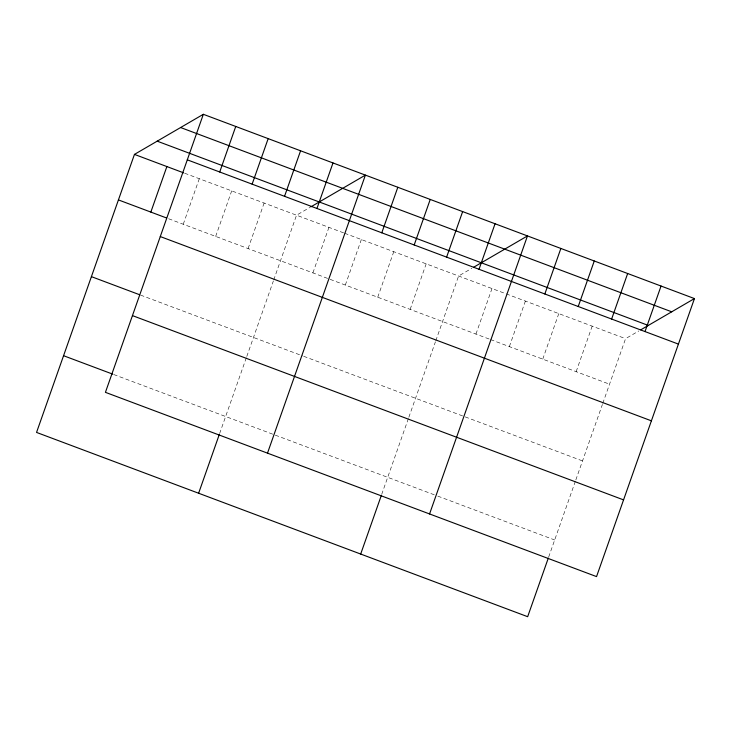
<?xml version="1.0" encoding="UTF-8"?>
<svg xmlns="http://www.w3.org/2000/svg" width="731" height="731" viewBox="0 0 731 731"><rect width="100%" height="100%" fill="white"/><g stroke="black" fill="none" stroke-linecap="round" stroke-linejoin="round"><path stroke-width="0.55" stroke-dasharray="3.65 2.74" d="M183.253 224.243L199.289 178.72M215.663 236.405L231.7 190.882M248.083 248.567L264.119 203.044M219.629 433.556L246.42 357.486M246.795 356.436L273.367 280.978M273.741 279.918L296.53 215.206L309.789 207.485M312.905 272.891L328.941 227.368M345.324 285.053L361.352 239.53M377.735 297.215L393.771 251.692M410.146 309.377L426.182 263.854M381.701 494.366L408.492 418.296M408.857 417.246L435.429 341.788M435.804 340.728L458.593 276.016L471.851 268.295M475.954 334.076L491.99 288.544M509.352 346.604L525.388 301.071M542.749 359.131L558.786 313.608M576.147 371.668L592.183 326.136M548.679 557.022L575.471 480.952M575.836 479.892L602.408 404.444M602.783 403.375L625.572 338.663L638.83 330.951M184.651 173.22L343.579 232.86M344.63 233.253L625.572 338.663M168.614 218.752L489.523 339.166M490.565 339.559L609.544 384.195M140.553 295.086L302.616 355.896M303.667 356.289L582.525 460.923M113.762 374.528L436.754 495.728M437.796 496.121L554.683 539.971"/><path stroke-width="1.1" d="M203.337 114.301L105.428 392.337L596.542 576.604L694.45 298.577L203.337 114.301L134.458 154.396L36.55 432.423L527.663 616.699L548.305 558.091M150.842 212.081L166.878 166.558M219.72 171.995L235.747 126.463M252.131 184.157L268.167 138.625M284.542 196.319L300.578 150.787M198.622 493.233L219.254 434.625M316.952 208.481L332.989 162.949M267.491 453.147L365.399 175.111L310.73 206.937M381.783 232.805L397.819 187.273M414.194 244.967L430.23 199.435M446.614 257.129L462.641 211.597M360.685 554.043L381.326 495.435M479.024 269.291L495.061 223.759M429.563 513.957L527.471 235.921L473.752 267.19M544.833 293.981L560.869 248.449M578.23 306.508L594.266 260.985M611.628 319.045L627.655 273.513M645.016 331.572L661.052 286.04M640.731 329.845L694.45 298.577M180.612 127.532L671.725 311.808M157.192 141.165L648.306 325.432M187.3 159.833L678.414 344.1M134.458 154.396L183.6 172.836M118.431 199.919L166.522 217.966M160.281 236.561L651.394 420.828M91.412 276.647L139.502 294.694M132.448 315.609L623.561 499.885M63.57 355.705L112.711 374.135"/></g></svg>
